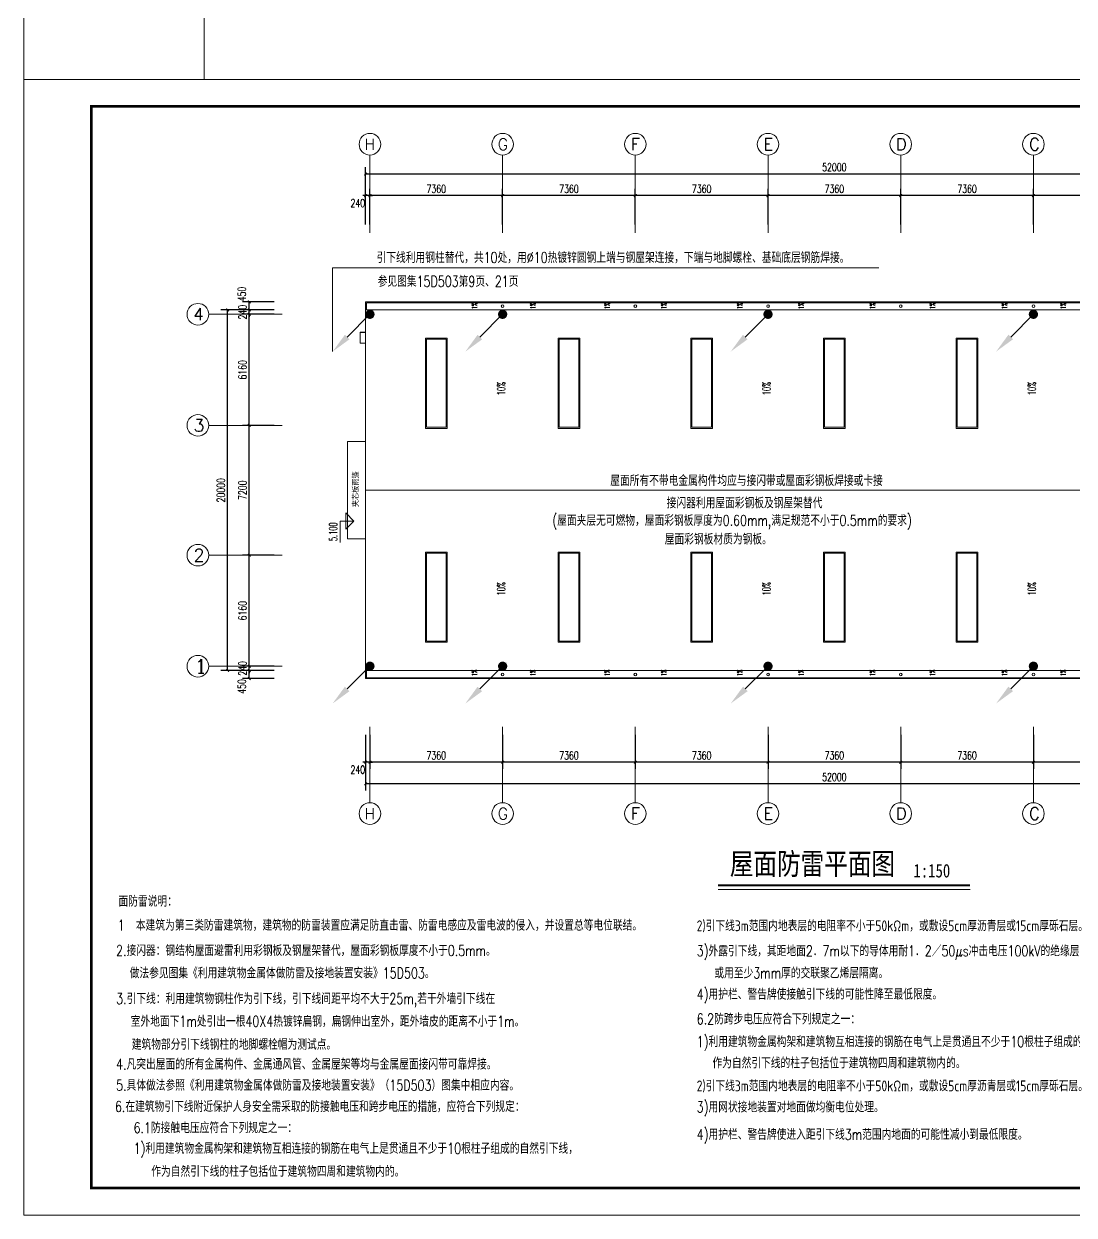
# Model space of a CAD drawing. Header units: inches. Extents: x -3272461 to -2504170, y 403793 to 1071042.
# Drawn here: x -3029802 to -2971542, y 492131 to 558211 of the extents above; entities that cross this region are included whole.
import ezdxf

# ---------------------------------------------------------------- set-up
doc = ezdxf.new("R2010")
doc.units = ezdxf.units.IN
doc.header["$LTSCALE"] = 1000
doc.header["$MEASUREMENT"] = 0
doc.layers.get('0').update_dxf_attribs({"lineweight": 18})
for name, color, linetype, lineweight in [('AXIS', 30, 'Continuous', 18), ('EQUIP', 3, 'Continuous', 18), ('jc', 8, 'Continuous', 18), ('LWIRE', 4, 'Continuous', 18), ('PUB_DIM', 3, 'Continuous', 18), ('PUB_TEXT', 7, 'Continuous', 18), ('PUB_TITLE', 153, 'Continuous', 18), ('TQ', 3, 'Continuous', 18)]:
    doc.layers.add(name, color=color, linetype=linetype, lineweight=lineweight)
doc.styles.add('_TCH_AXIS', font='complex.shx', dxfattribs={"bigfont": 'gbcbig.shx'})
doc.styles.add('_TCH_DIM', font='simplex.shx', dxfattribs={"width": 0.7, "bigfont": 'gbcbig.shx'})
doc.styles.add('_TCH_DIM_T3', font='simplex.shx', dxfattribs={"width": 0.705882, "bigfont": 'gbcbig.shx'})
doc.styles.add('_TEL_DIM', font='simplex.shx', dxfattribs={"width": 0.8, "bigfont": 'hztxt.shx'})
doc.styles.add('H1', font='')
doc.styles.add('HT', font='', dxfattribs={"width": 0.9})
doc.styles.get("Standard").update_dxf_attribs({"font": 'gbenor.shx', "bigfont": 'gbcbig.shx'})
doc.styles.get('H1').set_extended_font_data('宋体')
doc.styles.get('HT').set_extended_font_data('黑体')
doc.dimstyles.new('_TCH_ARCH&&150', dxfattribs={"dimtxt": 446.25, "dimasz": 150, "dimexe": 375, "dimexo": 450, "dimgap": 150, "dimtad": 1, "dimdec": 0, "dimzin": 0, "dimdsep": 46, "dimtxsty": '_TCH_DIM_T3', "dimblk": 'ARCHTICK', "dimcen": 0.09, "dimdle": 300, "dimclrt": 7, "dimazin": 2, "dimtfac": 1, "dimtdec": 0, "dimtix": 1, "dimtmove": 2, "dimatfit": 3, "dimfxl": 1, "dimtolj": 1, "dimarcsym": 0})

# ---------------------------------------------------------------- blocks, each defined once
blk = doc.blocks.new('_ArchTick_0')
at = {"color": 0, "linetype": 'ByBlock'}
blk.add_lwpolyline([(-0.5, -0.5, 0.4, 0.4, 0), (0.5, 0.5, 0.4, 0.4, 0)], format="xyseb", dxfattribs=at)
blk = doc.blocks.new('*X50')
at = {"layer": 'AXIS', "color": 0, "lineweight": -2}
for p, q in [((-3010844, 547072), (-3010844, 550256)), ((-2958844, 549881), (-3010844, 549881)), ((-2958844, 547072), (-2958844, 550256))]:
    blk.add_line(p, q, dxfattribs=at)
at = {"layer": 'AXIS', "color": 0, "lineweight": -2, "xscale": 150, "yscale": 150, "zscale": 150, "rotation": 180}
blk.add_blockref('_ArchTick_0', (-3010844, 549881), dxfattribs=at)
at = {"layer": 'AXIS', "color": 0, "lineweight": -2, "xscale": 150, "yscale": 150, "zscale": 150}
blk.add_blockref('_ArchTick_0', (-2958844, 549881), dxfattribs=at)
at = {"layer": 'AXIS', "color": 7, "insert": (-2984844, 550255), "char_height": 446.2, "width": 2070, "attachment_point": 5, "style": '_TCH_DIM_T3'}
blk.add_mtext('52000', dxfattribs=at)
blk = doc.blocks.new('_ARCHTICK')
at = {"color": 0, "linetype": 'ByBlock', "const_width": 0.4}
blk.add_lwpolyline([(-0.5, -0.5), (0.5, 0.5)], dxfattribs=at)
blk = doc.blocks.new('*X53')
at = {"layer": 'AXIS', "color": 0, "lineweight": -2}
for p, q in [((-2973804, 547072), (-2973804, 549056)), ((-2966444, 548681), (-2973804, 548681)), ((-2966444, 547072), (-2966444, 549056))]:
    blk.add_line(p, q, dxfattribs=at)
at = {"layer": 'AXIS', "color": 0, "lineweight": -2, "xscale": 150, "yscale": 150, "zscale": 150, "rotation": 180}
blk.add_blockref('_ArchTick_0', (-2973804, 548681), dxfattribs=at)
at = {"layer": 'AXIS', "color": 0, "lineweight": -2, "xscale": 150, "yscale": 150, "zscale": 150}
blk.add_blockref('_ArchTick_0', (-2966444, 548681), dxfattribs=at)
at = {"layer": 'AXIS', "color": 7, "insert": (-2970104, 548269), "char_height": 446.2, "width": 1620, "attachment_point": 5, "style": '_TCH_DIM_T3'}
blk.add_mtext('7360', dxfattribs=at)
blk = doc.blocks.new('*X54')
at = {"layer": 'AXIS', "color": 0, "lineweight": -2}
for p, q in [((-2981164, 547072), (-2981164, 549056)), ((-2973804, 548681), (-2981164, 548681)), ((-2973804, 547072), (-2973804, 549056))]:
    blk.add_line(p, q, dxfattribs=at)
at = {"layer": 'AXIS', "color": 0, "lineweight": -2, "xscale": 150, "yscale": 150, "zscale": 150, "rotation": 180}
blk.add_blockref('_ArchTick_0', (-2981164, 548681), dxfattribs=at)
at = {"layer": 'AXIS', "color": 0, "lineweight": -2, "xscale": 150, "yscale": 150, "zscale": 150}
blk.add_blockref('_ArchTick_0', (-2973804, 548681), dxfattribs=at)
at = {"layer": 'AXIS', "color": 7, "insert": (-2977484, 549055), "char_height": 446.2, "width": 1620, "attachment_point": 5, "style": '_TCH_DIM_T3'}
blk.add_mtext('7360', dxfattribs=at)
blk = doc.blocks.new('*X55')
at = {"layer": 'AXIS', "color": 0, "lineweight": -2}
for p, q in [((-2988524, 547072), (-2988524, 549056)), ((-2981164, 548681), (-2988524, 548681)), ((-2981164, 547072), (-2981164, 549056))]:
    blk.add_line(p, q, dxfattribs=at)
at = {"layer": 'AXIS', "color": 0, "lineweight": -2, "xscale": 150, "yscale": 150, "zscale": 150, "rotation": 180}
blk.add_blockref('_ArchTick_0', (-2988524, 548681), dxfattribs=at)
at = {"layer": 'AXIS', "color": 0, "lineweight": -2, "xscale": 150, "yscale": 150, "zscale": 150}
blk.add_blockref('_ArchTick_0', (-2981164, 548681), dxfattribs=at)
at = {"layer": 'AXIS', "color": 7, "insert": (-2984844, 549055), "char_height": 446.2, "width": 1620, "attachment_point": 5, "style": '_TCH_DIM_T3'}
blk.add_mtext('7360', dxfattribs=at)
blk = doc.blocks.new('*X56')
at = {"layer": 'AXIS', "color": 0, "lineweight": -2}
for p, q in [((-2995884, 547072), (-2995884, 549056)), ((-2988524, 548681), (-2995884, 548681)), ((-2988524, 547072), (-2988524, 549056))]:
    blk.add_line(p, q, dxfattribs=at)
at = {"layer": 'AXIS', "color": 0, "lineweight": -2, "xscale": 150, "yscale": 150, "zscale": 150, "rotation": 180}
blk.add_blockref('_ArchTick_0', (-2995884, 548681), dxfattribs=at)
at = {"layer": 'AXIS', "color": 0, "lineweight": -2, "xscale": 150, "yscale": 150, "zscale": 150}
blk.add_blockref('_ArchTick_0', (-2988524, 548681), dxfattribs=at)
at = {"layer": 'AXIS', "color": 7, "insert": (-2992204, 549055), "char_height": 446.2, "width": 1620, "attachment_point": 5, "style": '_TCH_DIM_T3'}
blk.add_mtext('7360', dxfattribs=at)
blk = doc.blocks.new('*X57')
at = {"layer": 'AXIS', "color": 0, "lineweight": -2}
for p, q in [((-3003244, 547072), (-3003244, 549056)), ((-2995884, 548681), (-3003244, 548681)), ((-2995884, 547072), (-2995884, 549056))]:
    blk.add_line(p, q, dxfattribs=at)
at = {"layer": 'AXIS', "color": 0, "lineweight": -2, "xscale": 150, "yscale": 150, "zscale": 150, "rotation": 180}
blk.add_blockref('_ArchTick_0', (-3003244, 548681), dxfattribs=at)
at = {"layer": 'AXIS', "color": 0, "lineweight": -2, "xscale": 150, "yscale": 150, "zscale": 150}
blk.add_blockref('_ArchTick_0', (-2995884, 548681), dxfattribs=at)
at = {"layer": 'AXIS', "color": 7, "insert": (-2999564, 549055), "char_height": 446.2, "width": 1620, "attachment_point": 5, "style": '_TCH_DIM_T3'}
blk.add_mtext('7360', dxfattribs=at)
blk = doc.blocks.new('*X58')
at = {"layer": 'AXIS', "color": 0, "lineweight": -2}
for p, q in [((-3010604, 547072), (-3010604, 549056)), ((-3003244, 548681), (-3010604, 548681)), ((-3003244, 547072), (-3003244, 549056))]:
    blk.add_line(p, q, dxfattribs=at)
at = {"layer": 'AXIS', "color": 0, "lineweight": -2, "xscale": 150, "yscale": 150, "zscale": 150, "rotation": 180}
blk.add_blockref('_ArchTick_0', (-3010604, 548681), dxfattribs=at)
at = {"layer": 'AXIS', "color": 0, "lineweight": -2, "xscale": 150, "yscale": 150, "zscale": 150}
blk.add_blockref('_ArchTick_0', (-3003244, 548681), dxfattribs=at)
at = {"layer": 'AXIS', "color": 7, "insert": (-3006924, 549055), "char_height": 446.2, "width": 1620, "attachment_point": 5, "style": '_TCH_DIM_T3'}
blk.add_mtext('7360', dxfattribs=at)
blk = doc.blocks.new('*X59')
at = {"layer": 'AXIS', "color": 0, "lineweight": -2}
for p, q in [((-3010844, 548681), (-3010994, 548681)), ((-3010844, 547072), (-3010844, 549056)), ((-3010604, 548681), (-3010844, 548681)), ((-3010604, 547072), (-3010604, 549056)), ((-3010604, 548681), (-3010454, 548681))]:
    blk.add_line(p, q, dxfattribs=at)
at = {"layer": 'AXIS', "color": 0, "lineweight": -2, "xscale": 150, "yscale": 150, "zscale": 150}
blk.add_blockref('_ArchTick_0', (-3010844, 548681), dxfattribs=at)
at = {"layer": 'AXIS', "color": 0, "lineweight": -2, "xscale": 150, "yscale": 150, "zscale": 150, "rotation": 180}
blk.add_blockref('_ArchTick_0', (-3010604, 548681), dxfattribs=at)
at = {"layer": 'AXIS', "color": 7, "insert": (-3011277, 548269), "char_height": 446.2, "width": 1215, "attachment_point": 5, "style": '_TCH_DIM_T3'}
blk.add_mtext('240', dxfattribs=at)
blk = doc.blocks.new('*X60')
at = {"layer": 'AXIS', "color": 0, "lineweight": -2}
for p, q in [((-3010844, 518770), (-3010844, 515680)), ((-2958844, 518770), (-2958844, 515680)), ((-2958844, 516055), (-3010844, 516055))]:
    blk.add_line(p, q, dxfattribs=at)
at = {"layer": 'AXIS', "color": 0, "lineweight": -2, "xscale": 150, "yscale": 150, "zscale": 150, "rotation": 180}
blk.add_blockref('_ArchTick_0', (-3010844, 516055), dxfattribs=at)
at = {"layer": 'AXIS', "color": 0, "lineweight": -2, "xscale": 150, "yscale": 150, "zscale": 150}
blk.add_blockref('_ArchTick_0', (-2958844, 516055), dxfattribs=at)
at = {"layer": 'AXIS', "color": 7, "insert": (-2984844, 516428), "char_height": 446.2, "width": 2070, "attachment_point": 5, "style": '_TCH_DIM_T3'}
blk.add_mtext('52000', dxfattribs=at)
blk = doc.blocks.new('*X63')
at = {"layer": 'AXIS', "color": 0, "lineweight": -2}
for p, q in [((-2973804, 518770), (-2973804, 516880)), ((-2966444, 518770), (-2966444, 516880)), ((-2966444, 517255), (-2973804, 517255))]:
    blk.add_line(p, q, dxfattribs=at)
at = {"layer": 'AXIS', "color": 0, "lineweight": -2, "xscale": 150, "yscale": 150, "zscale": 150, "rotation": 180}
blk.add_blockref('_ArchTick_0', (-2973804, 517255), dxfattribs=at)
at = {"layer": 'AXIS', "color": 0, "lineweight": -2, "xscale": 150, "yscale": 150, "zscale": 150}
blk.add_blockref('_ArchTick_0', (-2966444, 517255), dxfattribs=at)
at = {"layer": 'AXIS', "color": 7, "insert": (-2970124, 517628), "char_height": 446.2, "width": 1620, "attachment_point": 5, "style": '_TCH_DIM_T3'}
blk.add_mtext('7360', dxfattribs=at)
blk = doc.blocks.new('*X64')
at = {"layer": 'AXIS', "color": 0, "lineweight": -2}
for p, q in [((-2981164, 518770), (-2981164, 516880)), ((-2973804, 518770), (-2973804, 516880)), ((-2973804, 517255), (-2981164, 517255))]:
    blk.add_line(p, q, dxfattribs=at)
at = {"layer": 'AXIS', "color": 0, "lineweight": -2, "xscale": 150, "yscale": 150, "zscale": 150, "rotation": 180}
blk.add_blockref('_ArchTick_0', (-2981164, 517255), dxfattribs=at)
at = {"layer": 'AXIS', "color": 0, "lineweight": -2, "xscale": 150, "yscale": 150, "zscale": 150}
blk.add_blockref('_ArchTick_0', (-2973804, 517255), dxfattribs=at)
at = {"layer": 'AXIS', "color": 7, "insert": (-2977484, 517628), "char_height": 446.2, "width": 1620, "attachment_point": 5, "style": '_TCH_DIM_T3'}
blk.add_mtext('7360', dxfattribs=at)
blk = doc.blocks.new('*X65')
at = {"layer": 'AXIS', "color": 0, "lineweight": -2}
for p, q in [((-2988524, 518770), (-2988524, 516880)), ((-2981164, 518770), (-2981164, 516880)), ((-2981164, 517255), (-2988524, 517255))]:
    blk.add_line(p, q, dxfattribs=at)
at = {"layer": 'AXIS', "color": 0, "lineweight": -2, "xscale": 150, "yscale": 150, "zscale": 150, "rotation": 180}
blk.add_blockref('_ArchTick_0', (-2988524, 517255), dxfattribs=at)
at = {"layer": 'AXIS', "color": 0, "lineweight": -2, "xscale": 150, "yscale": 150, "zscale": 150}
blk.add_blockref('_ArchTick_0', (-2981164, 517255), dxfattribs=at)
at = {"layer": 'AXIS', "color": 7, "insert": (-2984844, 517628), "char_height": 446.2, "width": 1620, "attachment_point": 5, "style": '_TCH_DIM_T3'}
blk.add_mtext('7360', dxfattribs=at)
blk = doc.blocks.new('*X66')
at = {"layer": 'AXIS', "color": 0, "lineweight": -2}
for p, q in [((-2995884, 518770), (-2995884, 516880)), ((-2988524, 518770), (-2988524, 516880)), ((-2988524, 517255), (-2995884, 517255))]:
    blk.add_line(p, q, dxfattribs=at)
at = {"layer": 'AXIS', "color": 0, "lineweight": -2, "xscale": 150, "yscale": 150, "zscale": 150, "rotation": 180}
blk.add_blockref('_ArchTick_0', (-2995884, 517255), dxfattribs=at)
at = {"layer": 'AXIS', "color": 0, "lineweight": -2, "xscale": 150, "yscale": 150, "zscale": 150}
blk.add_blockref('_ArchTick_0', (-2988524, 517255), dxfattribs=at)
at = {"layer": 'AXIS', "color": 7, "insert": (-2992204, 517628), "char_height": 446.2, "width": 1620, "attachment_point": 5, "style": '_TCH_DIM_T3'}
blk.add_mtext('7360', dxfattribs=at)
blk = doc.blocks.new('*X67')
at = {"layer": 'AXIS', "color": 0, "lineweight": -2}
for p, q in [((-3003244, 518770), (-3003244, 516880)), ((-2995884, 518770), (-2995884, 516880)), ((-2995884, 517255), (-3003244, 517255))]:
    blk.add_line(p, q, dxfattribs=at)
at = {"layer": 'AXIS', "color": 0, "lineweight": -2, "xscale": 150, "yscale": 150, "zscale": 150, "rotation": 180}
blk.add_blockref('_ArchTick_0', (-3003244, 517255), dxfattribs=at)
at = {"layer": 'AXIS', "color": 0, "lineweight": -2, "xscale": 150, "yscale": 150, "zscale": 150}
blk.add_blockref('_ArchTick_0', (-2995884, 517255), dxfattribs=at)
at = {"layer": 'AXIS', "color": 7, "insert": (-2999564, 517628), "char_height": 446.2, "width": 1620, "attachment_point": 5, "style": '_TCH_DIM_T3'}
blk.add_mtext('7360', dxfattribs=at)
blk = doc.blocks.new('*X68')
at = {"layer": 'AXIS', "color": 0, "lineweight": -2}
for p, q in [((-3010604, 518770), (-3010604, 516880)), ((-3003244, 518770), (-3003244, 516880)), ((-3003244, 517255), (-3010604, 517255))]:
    blk.add_line(p, q, dxfattribs=at)
at = {"layer": 'AXIS', "color": 0, "lineweight": -2, "xscale": 150, "yscale": 150, "zscale": 150, "rotation": 180}
blk.add_blockref('_ArchTick_0', (-3010604, 517255), dxfattribs=at)
at = {"layer": 'AXIS', "color": 0, "lineweight": -2, "xscale": 150, "yscale": 150, "zscale": 150}
blk.add_blockref('_ArchTick_0', (-3003244, 517255), dxfattribs=at)
at = {"layer": 'AXIS', "color": 7, "insert": (-3006924, 517628), "char_height": 446.2, "width": 1620, "attachment_point": 5, "style": '_TCH_DIM_T3'}
blk.add_mtext('7360', dxfattribs=at)
blk = doc.blocks.new('*X69')
at = {"layer": 'AXIS', "color": 0, "lineweight": -2}
for p, q in [((-3010844, 518770), (-3010844, 516880)), ((-3010604, 518770), (-3010604, 516880)), ((-3010844, 517255), (-3010994, 517255)), ((-3010604, 517255), (-3010844, 517255)), ((-3010604, 517255), (-3010454, 517255))]:
    blk.add_line(p, q, dxfattribs=at)
at = {"layer": 'AXIS', "color": 0, "lineweight": -2, "xscale": 150, "yscale": 150, "zscale": 150}
blk.add_blockref('_ArchTick_0', (-3010844, 517255), dxfattribs=at)
at = {"layer": 'AXIS', "color": 0, "lineweight": -2, "xscale": 150, "yscale": 150, "zscale": 150, "rotation": 180}
blk.add_blockref('_ArchTick_0', (-3010604, 517255), dxfattribs=at)
at = {"layer": 'AXIS', "color": 7, "insert": (-3011277, 516842), "char_height": 446.2, "width": 1215, "attachment_point": 5, "style": '_TCH_DIM_T3'}
blk.add_mtext('240', dxfattribs=at)
blk = doc.blocks.new('*X70')
at = {"layer": 'AXIS', "color": 0, "lineweight": -2}
for p, q in [((-3015923, 542340), (-3018872, 542340)), ((-3018497, 522340), (-3018497, 542340)), ((-3015923, 522340), (-3018872, 522340))]:
    blk.add_line(p, q, dxfattribs=at)
at = {"layer": 'AXIS', "color": 0, "lineweight": -2, "xscale": 150, "yscale": 150, "zscale": 150}
for p, rotation in [((-3018497, 542340), 90), ((-3018497, 522340), 270)]:
    blk.add_blockref('_ArchTick_0', p, dxfattribs=dict(at, rotation=rotation))
at = {"layer": 'AXIS', "color": 7, "insert": (-3018871, 532340), "char_height": 446.2, "width": 2115, "attachment_point": 5, "rotation": 90, "style": '_TCH_DIM_T3'}
blk.add_mtext('20000', dxfattribs=at)
blk = doc.blocks.new('*X71')
at = {"layer": 'AXIS', "color": 0, "lineweight": -2}
for p, q in [((-3015923, 522340), (-3017672, 522340)), ((-3017297, 521890), (-3017297, 522340)), ((-3015923, 521890), (-3017672, 521890))]:
    blk.add_line(p, q, dxfattribs=at)
at = {"layer": 'AXIS', "color": 0, "lineweight": -2, "xscale": 150, "yscale": 150, "zscale": 150}
for p, rotation in [((-3017297, 522340), 90), ((-3017297, 521890), 270)]:
    blk.add_blockref('_ArchTick_0', p, dxfattribs=dict(at, rotation=rotation))
at = {"layer": 'AXIS', "color": 7, "insert": (-3017710, 521456), "char_height": 446.2, "width": 1170, "attachment_point": 5, "rotation": 90, "style": '_TCH_DIM_T3'}
blk.add_mtext('450', dxfattribs=at)
blk = doc.blocks.new('*X72')
at = {"layer": 'AXIS', "color": 0, "lineweight": -2}
for p, q in [((-3017297, 522580), (-3017297, 522730)), ((-3015923, 522580), (-3017672, 522580)), ((-3015923, 522340), (-3017672, 522340)), ((-3017297, 522340), (-3017297, 522580)), ((-3017297, 522340), (-3017297, 522190))]:
    blk.add_line(p, q, dxfattribs=at)
at = {"layer": 'AXIS', "color": 0, "lineweight": -2, "xscale": 150, "yscale": 150, "zscale": 150}
for p, rotation in [((-3017297, 522580), 270), ((-3017297, 522340), 90)]:
    blk.add_blockref('_ArchTick_0', p, dxfattribs=dict(at, rotation=rotation))
at = {"layer": 'AXIS', "color": 7, "insert": (-3017671, 522460), "char_height": 446.2, "width": 1215, "attachment_point": 5, "rotation": 90, "style": '_TCH_DIM_T3'}
blk.add_mtext('240', dxfattribs=at)
blk = doc.blocks.new('*X73')
at = {"layer": 'AXIS', "color": 0, "lineweight": -2}
for p, q in [((-3015923, 528740), (-3017672, 528740)), ((-3017297, 522580), (-3017297, 528740)), ((-3015923, 522580), (-3017672, 522580))]:
    blk.add_line(p, q, dxfattribs=at)
at = {"layer": 'AXIS', "color": 0, "lineweight": -2, "xscale": 150, "yscale": 150, "zscale": 150}
for p, rotation in [((-3017297, 528740), 90), ((-3017297, 522580), 270)]:
    blk.add_blockref('_ArchTick_0', p, dxfattribs=dict(at, rotation=rotation))
at = {"layer": 'AXIS', "color": 7, "insert": (-3017671, 525660), "char_height": 446.2, "width": 1530, "attachment_point": 5, "rotation": 90, "style": '_TCH_DIM_T3'}
blk.add_mtext('6160', dxfattribs=at)
blk = doc.blocks.new('*X74')
at = {"layer": 'AXIS', "color": 0, "lineweight": -2}
for p, q in [((-3015923, 535940), (-3017672, 535940)), ((-3017297, 528740), (-3017297, 535940)), ((-3015923, 528740), (-3017672, 528740))]:
    blk.add_line(p, q, dxfattribs=at)
at = {"layer": 'AXIS', "color": 0, "lineweight": -2, "xscale": 150, "yscale": 150, "zscale": 150}
for p, rotation in [((-3017297, 535940), 90), ((-3017297, 528740), 270)]:
    blk.add_blockref('_ArchTick_0', p, dxfattribs=dict(at, rotation=rotation))
at = {"layer": 'AXIS', "color": 7, "insert": (-3017671, 532340), "char_height": 446.2, "width": 1665, "attachment_point": 5, "rotation": 90, "style": '_TCH_DIM_T3'}
blk.add_mtext('7200', dxfattribs=at)
blk = doc.blocks.new('*X75')
at = {"layer": 'AXIS', "color": 0, "lineweight": -2}
for p, q in [((-3015923, 542100), (-3017672, 542100)), ((-3017297, 535940), (-3017297, 542100)), ((-3015923, 535940), (-3017672, 535940))]:
    blk.add_line(p, q, dxfattribs=at)
at = {"layer": 'AXIS', "color": 0, "lineweight": -2, "xscale": 150, "yscale": 150, "zscale": 150}
for p, rotation in [((-3017297, 542100), 90), ((-3017297, 535940), 270)]:
    blk.add_blockref('_ArchTick_0', p, dxfattribs=dict(at, rotation=rotation))
at = {"layer": 'AXIS', "color": 7, "insert": (-3017671, 539020), "char_height": 446.2, "width": 1530, "attachment_point": 5, "rotation": 90, "style": '_TCH_DIM_T3'}
blk.add_mtext('6160', dxfattribs=at)
blk = doc.blocks.new('*X76')
at = {"layer": 'AXIS', "color": 0, "lineweight": -2}
for p, q in [((-3015923, 542340), (-3017672, 542340)), ((-3015923, 542100), (-3017672, 542100)), ((-3017297, 542340), (-3017297, 542490)), ((-3017297, 542100), (-3017297, 542340)), ((-3017297, 542100), (-3017297, 541950))]:
    blk.add_line(p, q, dxfattribs=at)
at = {"layer": 'AXIS', "color": 0, "lineweight": -2, "xscale": 150, "yscale": 150, "zscale": 150}
for p, rotation in [((-3017297, 542340), 270), ((-3017297, 542100), 90)]:
    blk.add_blockref('_ArchTick_0', p, dxfattribs=dict(at, rotation=rotation))
at = {"layer": 'AXIS', "color": 7, "insert": (-3017671, 542220), "char_height": 446.2, "width": 1215, "attachment_point": 5, "rotation": 90, "style": '_TCH_DIM_T3'}
blk.add_mtext('240', dxfattribs=at)
blk = doc.blocks.new('*X77')
at = {"layer": 'AXIS', "color": 0, "lineweight": -2}
for p, q in [((-3015923, 542790), (-3017672, 542790)), ((-3017297, 542340), (-3017297, 542790)), ((-3015923, 542340), (-3017672, 542340))]:
    blk.add_line(p, q, dxfattribs=at)
at = {"layer": 'AXIS', "color": 0, "lineweight": -2, "xscale": 150, "yscale": 150, "zscale": 150}
for p, rotation in [((-3017297, 542790), 90), ((-3017297, 542340), 270)]:
    blk.add_blockref('_ArchTick_0', p, dxfattribs=dict(at, rotation=rotation))
at = {"layer": 'AXIS', "color": 7, "insert": (-3017710, 543223), "char_height": 446.2, "width": 1170, "attachment_point": 5, "rotation": 90, "style": '_TCH_DIM_T3'}
blk.add_mtext('450', dxfattribs=at)
blk = doc.blocks.new('$TelecSys$00000080')
blk.add_hatch(color=256).paths.add_polyline_path([(-0.63, -0.77), (-0.77, -0.63), (-1.15, -1.15)], flags=0)
for p, q in [((-0.7, -0.7), (0, 0)), ((0.104, 0.104), (0.104, 0.104)), ((-0.104, -0.104), (-0.104, -0.104))]:
    blk.add_line(p, q)
blk.add_lwpolyline([(0.071, 0, 0.142, 0.142, 1), (-0.071, 0, 0.142, 0.142, 1)], format="xyseb", close=True)
at = {"width": 0.8, "flags": 1}
blk.add_attdef('A', (0, 0), '', height=0.00002, rotation=180, dxfattribs=at)

msp = doc.modelspace()

# ---------------------------------------------------------------- linework, layer by layer
at = {"layer": 'AXIS'}
for p, q in [((-3010603.6, 546621.9), (-3010603.6, 550931.5)), ((-3003243.6, 546621.9), (-3003243.6, 550931.5)), ((-2995883.6, 546621.9), (-2995883.6, 550931.5)), ((-2988523.6, 546621.9), (-2988523.6, 550931.5)), ((-2981163.6, 546621.9), (-2981163.6, 550931.5)), ((-2973803.6, 546621.9), (-2973803.6, 550931.5)), ((-3015472.5, 542099.6), (-3019547.4, 542099.6)), ((-3015472.5, 535939.6), (-3019547.4, 535939.6)), ((-3015472.5, 528739.6), (-3019547.4, 528739.6)), ((-3015472.5, 522579.6), (-3019547.4, 522579.6)), ((-3010603.6, 519220.3), (-3010603.6, 515004.9)), ((-3003243.6, 519220.3), (-3003243.6, 515004.9)), ((-2995883.6, 519220.3), (-2995883.6, 515004.9)), ((-2988523.6, 519220.3), (-2988523.6, 515004.9)), ((-2981163.6, 519220.3), (-2981163.6, 515004.9)), ((-2973803.6, 519220.3), (-2973803.6, 515004.9))]:
    msp.add_line(p, q, dxfattribs=at)
for centre in [(-3010603.6, 551531.5), (-3003243.6, 551531.5), (-2995883.6, 551531.5), (-2988523.6, 551531.5), (-2981163.6, 551531.5), (-2973803.6, 551531.5), (-3020147.4, 542099.6), (-3020147.4, 535939.6), (-3020147.4, 528739.6), (-3020147.4, 522579.6), (-3010603.6, 514404.9), (-3003243.6, 514404.9), (-2995883.6, 514404.9), (-2988523.6, 514404.9), (-2981163.6, 514404.9), (-2973803.6, 514404.9)]:
    msp.add_circle(centre, 600, dxfattribs=at)
at = {"layer": 'EQUIP'}
for p, q in [((-2982371.7, 544680.9), (-3012674.3, 544680.9)), ((-3012674.3, 544680.9), (-3012674.3, 540030.2))]:
    msp.add_line(p, q, dxfattribs=at)
at = {"layer": 'jc'}
for p, q in [((-3010843.6, 532340.2), (-2958843, 532340.2)), ((-3011498.8, 530630.7), (-3012259.2, 530630.7)), ((-3012259.2, 530630.7), (-3012259.2, 529435.2)), ((-3011498.8, 530630.7), (-3011948.8, 531080.7)), ((-3011948.8, 531080.7), (-3011948.8, 530180.7)), ((-3011498.8, 530630.7), (-3011948.8, 530180.7))]:
    msp.add_line(p, q, dxfattribs=at)
for points in [[(-3010843.6, 542339), (-3010843.6, 542789), (-2958843.6, 542789), (-2958843.6, 542339)], [(-3010793.6, 542339), (-3010793.6, 542739), (-2958893.6, 542739), (-2958893.6, 542339)], [(-2958843.6, 542340.2), (-2958843.6, 522340.2), (-3010843.6, 522340.2), (-3010843.6, 542340.2)], [(-3011143.6, 541099), (-3010843.6, 541099), (-3010843.6, 540499), (-3011143.6, 540499)], [(-3007523.6, 540771.1), (-3007523.6, 535771.1), (-3006323.6, 535771.1), (-3006323.6, 540771.1)], [(-3007463.6, 540711.1), (-3007463.6, 535831.1), (-3006383.6, 535831.1), (-3006383.6, 540711.1)], [(-3000163.6, 540771.1), (-3000163.6, 535771.1), (-2998963.6, 535771.1), (-2998963.6, 540771.1)], [(-3000103.6, 540711.1), (-3000103.6, 535831.1), (-2999023.6, 535831.1), (-2999023.6, 540711.1)], [(-2992803.6, 540771.1), (-2992803.6, 535771.1), (-2991603.6, 535771.1), (-2991603.6, 540771.1)], [(-2992743.6, 540711.1), (-2992743.6, 535831.1), (-2991663.6, 535831.1), (-2991663.6, 540711.1)], [(-2985443.6, 540771.1), (-2985443.6, 535771.1), (-2984243.6, 535771.1), (-2984243.6, 540771.1)], [(-2985383.6, 540711.1), (-2985383.6, 535831.1), (-2984303.6, 535831.1), (-2984303.6, 540711.1)], [(-2978083.6, 540771.1), (-2978083.6, 535771.1), (-2976883.6, 535771.1), (-2976883.6, 540771.1)], [(-2978023.6, 540711.1), (-2978023.6, 535831.1), (-2976943.6, 535831.1), (-2976943.6, 540711.1)], [(-3010843.6, 535040.2), (-3011843.6, 535040.2), (-3011843.6, 529640.2), (-3010843.6, 529640.2)], [(-3007523.6, 523909.4), (-3007523.6, 528909.4), (-3006323.6, 528909.4), (-3006323.6, 523909.4)], [(-3007463.6, 523969.4), (-3007463.6, 528849.4), (-3006383.6, 528849.4), (-3006383.6, 523969.4)], [(-3000163.6, 523909.4), (-3000163.6, 528909.4), (-2998963.6, 528909.4), (-2998963.6, 523909.4)], [(-3000103.6, 523969.4), (-3000103.6, 528849.4), (-2999023.6, 528849.4), (-2999023.6, 523969.4)], [(-2992803.6, 523909.4), (-2992803.6, 528909.4), (-2991603.6, 528909.4), (-2991603.6, 523909.4)], [(-2992743.6, 523969.4), (-2992743.6, 528849.4), (-2991663.6, 528849.4), (-2991663.6, 523969.4)], [(-2985443.6, 523909.4), (-2985443.6, 528909.4), (-2984243.6, 528909.4), (-2984243.6, 523909.4)], [(-2985383.6, 523969.4), (-2985383.6, 528849.4), (-2984303.6, 528849.4), (-2984303.6, 523969.4)], [(-2978083.6, 523909.4), (-2978083.6, 528909.4), (-2976883.6, 528909.4), (-2976883.6, 523909.4)], [(-2978023.6, 523969.4), (-2978023.6, 528849.4), (-2976943.6, 528849.4), (-2976943.6, 523969.4)], [(-3010843.6, 522340.2), (-3010843.6, 521890.2), (-2958843.6, 521890.2), (-2958843.6, 522340.2)], [(-3010793.6, 522340.2), (-3010793.6, 521940.2), (-2958893.6, 521940.2), (-2958893.6, 522340.2)]]:
    msp.add_lwpolyline(points, close=True, dxfattribs=at)
for points in [[(-3004552.6, 542518, 0, 0, 0), (-3003791.2, 542518, 80, 0, 0), (-3003491.2, 542518, 0, 0, 0)], [(-3001815.5, 542518, 0, 0, 0), (-3002606.8, 542518, 80, 0, 0), (-3002906.8, 542518, 0, 0, 0)], [(-2997192.6, 542518, 0, 0, 0), (-2996431.2, 542518, 80, 0, 0), (-2996131.2, 542518, 0, 0, 0)], [(-2994555.5, 542518, 0, 0, 0), (-2995246.8, 542518, 80, 0, 0), (-2995546.8, 542518, 0, 0, 0)], [(-2989832.6, 542518, 0, 0, 0), (-2989071.2, 542518, 80, 0, 0), (-2988771.2, 542518, 0, 0, 0)], [(-2986945.5, 542518, 0, 0, 0), (-2987886.8, 542518, 80, 0, 0), (-2988186.8, 542518, 0, 0, 0)], [(-2982472.6, 542518, 0, 0, 0), (-2981711.2, 542518, 80, 0, 0), (-2981411.2, 542518, 0, 0, 0)], [(-2979765.5, 542518, 0, 0, 0), (-2980526.8, 542518, 80, 0, 0), (-2980826.8, 542518, 0, 0, 0)], [(-2975152.6, 542518, 0, 0, 0), (-2974351.2, 542518, 80, 0, 0), (-2974051.2, 542518, 0, 0, 0)], [(-2972405.5, 542518, 0, 0, 0), (-2973166.8, 542518, 80, 0, 0), (-2973466.8, 542518, 0, 0, 0)], [(-3002943.1, 536524.2, 0, 0, 0), (-3002943.1, 538810.9, 120, 0, 0), (-3002943.1, 539260.9, 0, 0, 0)], [(-2988223.1, 536524.2, 0, 0, 0), (-2988223.1, 538810.9, 120, 0, 0), (-2988223.1, 539260.9, 0, 0, 0)], [(-2973503.1, 536524.2, 0, 0, 0), (-2973503.1, 538810.9, 120, 0, 0), (-2973503.1, 539260.9, 0, 0, 0)], [(-3002943.1, 528156.3, 0, 0, 0), (-3002943.1, 525869.6, 120, 0, 0), (-3002943.1, 525419.6, 0, 0, 0)], [(-2988223.1, 528156.3, 0, 0, 0), (-2988223.1, 525869.6, 120, 0, 0), (-2988223.1, 525419.6, 0, 0, 0)], [(-2973503.1, 528156.3, 0, 0, 0), (-2973503.1, 525869.6, 120, 0, 0), (-2973503.1, 525419.6, 0, 0, 0)], [(-3004552.6, 522161.2, 0, 0, 0), (-3003791.2, 522161.2, 80, 0, 0), (-3003491.2, 522161.2, 0, 0, 0)], [(-3001815.5, 522161.2, 0, 0, 0), (-3002606.8, 522161.2, 80, 0, 0), (-3002906.8, 522161.2, 0, 0, 0)], [(-2997192.6, 522161.2, 0, 0, 0), (-2996431.2, 522161.2, 80, 0, 0), (-2996131.2, 522161.2, 0, 0, 0)], [(-2994555.5, 522161.2, 0, 0, 0), (-2995246.8, 522161.2, 80, 0, 0), (-2995546.8, 522161.2, 0, 0, 0)], [(-2989832.6, 522161.2, 0, 0, 0), (-2989071.2, 522161.2, 80, 0, 0), (-2988771.2, 522161.2, 0, 0, 0)], [(-2986945.5, 522161.2, 0, 0, 0), (-2987886.8, 522161.2, 80, 0, 0), (-2988186.8, 522161.2, 0, 0, 0)], [(-2982472.6, 522161.2, 0, 0, 0), (-2981711.2, 522161.2, 80, 0, 0), (-2981411.2, 522161.2, 0, 0, 0)], [(-2979765.5, 522161.2, 0, 0, 0), (-2980526.8, 522161.2, 80, 0, 0), (-2980826.8, 522161.2, 0, 0, 0)], [(-2975152.6, 522161.2, 0, 0, 0), (-2974351.2, 522161.2, 80, 0, 0), (-2974051.2, 522161.2, 0, 0, 0)], [(-2972405.5, 522161.2, 0, 0, 0), (-2973166.8, 522161.2, 80, 0, 0), (-2973466.8, 522161.2, 0, 0, 0)]]:
    msp.add_lwpolyline(points, format="xyseb", dxfattribs=at)
msp.add_lwpolyline([(-3010843.6, 540489), (-3011153.6, 540489), (-3011153.6, 541109), (-3010843.6, 541109)], dxfattribs=at)
for centre in [(-3003243.6, 542557.1), (-2995883.6, 542557.1), (-2988523.6, 542557.1), (-2981163.6, 542557.1), (-2973803.6, 542557.1), (-3003243.6, 522122.1), (-2995883.6, 522122.1), (-2988523.6, 522122.1), (-2981163.6, 522122.1), (-2973803.6, 522122.1)]:
    msp.add_circle(centre, 75, dxfattribs=at)
at = {"layer": 'PUB_DIM'}
msp.add_lwpolyline([(-2991289.4, 510421.7, 108, 108, 0), (-2977315.9, 510421.7, 108, 108, 0)], format="xyseb", dxfattribs=at)
msp.add_lwpolyline([(-2991289.4, 510190.3), (-2977315.9, 510190.3)], dxfattribs=at)
at = {"layer": 'PUB_TITLE'}
msp.add_lwpolyline([(-2940702.2, 492130.6), (-2940702.2, 555130.6), (-3029802.2, 555130.6), (-3029802.2, 492130.6)], close=True, dxfattribs=at)
msp.add_lwpolyline([(-2942202.2, 493630.6, 150, 150, 0), (-2942202.2, 553630.6, 150, 150, 0), (-3026052.2, 553630.6, 150, 150, 0), (-3026052.2, 493630.6, 150, 150, 0)], format="xyseb", close=True, dxfattribs=at)
at = {"layer": 'TQ'}
msp.add_lwpolyline([(-3029802.2, 555130.6), (-3019802.2, 555130.6), (-3019802.2, 565130.6), (-3029802.2, 565130.6)], close=True, dxfattribs=at)

# ---------------------------------------------------------------- block references
at = {"layer": 'LWIRE', "xscale": 1799.999999999999, "yscale": 1799.999999999999, "zscale": 1799.999999999999}
for p in [(-3010604.3, 542100.2), (-3003243.6, 542099), (-2988523.6, 542099.6), (-2973803.6, 542099.6), (-3010604.3, 522580.2), (-3003243.6, 522579), (-2988523.6, 522579.6), (-2973803.6, 522579.6)]:
    msp.add_blockref('$TelecSys$00000080', p, dxfattribs=at)

# ---------------------------------------------------------------- texts
at = {"layer": 'AXIS', "color": 7, "style": '_TCH_AXIS'}
for s, height, p in [('H', 608.3, (-3010893.3, 551227.4)), ('G', 637.8, (-3003517, 551212.6)), ('F', 668.2, (-2996138.2, 551197.4)), ('E', 668.2, (-2988778.2, 551197.4)), ('D', 652.9, (-2981427.9, 551205.1)), ('C', 683.5, (-2974047.8, 551189.7)), ('4', 668.2, (-3020401.9, 541765.5)), ('3', 698.9, (-3020380.4, 535590.1)), ('2', 698.9, (-3020380.4, 528390.1)), ('1', 772.1, (-3020312.8, 522193.6)), ('H', 608.3, (-3010893.3, 514100.7)), ('G', 637.8, (-3003517, 514086)), ('F', 668.2, (-2996138.2, 514070.8)), ('E', 668.2, (-2988778.2, 514070.8)), ('D', 652.9, (-2981427.9, 514078.4)), ('C', 683.5, (-2974047.8, 514063.1))]:
    msp.add_text(s, height=height, dxfattribs=at).set_placement(p)
at = {"layer": 'EQUIP', "style": '_TEL_DIM', "width": 0.75}
for s, p in [('引下线利用钢柱替代，共10处，用%%C10热镀锌圆钢上端与钢屋架连接，下端与地脚螺栓、基础底层钢筋焊接。', (-3010237.2, 544946.8)), ('参见图集15D503第9页、21页', (-3010175.5, 543624.7)), ('屋面所有不带电金属构件均应与接闪带或屋面彩钢板焊接或卡接', (-2997276.4, 532577.1)), ('接闪器利用屋面彩钢板及钢屋架替代', (-2994145.9, 531334.9)), ('(屋面夹层无可燃物，屋面彩钢板厚度为0.60mm,满足规范不小于0.5mm的要求)', (-3000489.7, 530365.5)), ('屋面彩钢板材质为钢板。', (-2994252.9, 529328.2)), ('面防雷说明：', (-3024551.6, 509242.8)), ('2)引下线3m范围内地表层的电阻率不小于50kΩm，或敷设5cm厚沥青层或15cm厚砾石层。', (-2992480.1, 507881.1)), ('2.接闪器：钢结构屋面避雷利用彩钢板及钢屋架替代，屋面彩钢板厚度不小于0.5mm。', (-3024685.4, 506511.3)), ('3)外露引下线，其距地面2．7m以下的导体用耐1．2／50μs冲击电压100kV的绝缘层隔离，', (-2992480.1, 506487.9)), ('做法参见图集《利用建筑物金属体做防雷及接地装置安装》15D503。', (-3023931.7, 505262)), ('或用至少3mm厚的交联聚乙烯层隔离。', (-2991499.9, 505261.9)), ('3.引下线：利用建筑物钢柱作为引下线，引下线间距平均不大于25m,若干外墙引下线在', (-3024681.9, 503842.2)), ('4)用护栏、警告牌使接触引下线的可能性降至最低限度。', (-2992480.1, 504087.4)), ('室外地面下1m处引出一根40X4热镀锌扁钢，扁钢伸出室外，距外墙皮的距离不小于1m。', (-3023872.6, 502581.9)), ('建筑物部分引下线钢柱的地脚螺栓帽为测试点。', (-3023815, 501301.9)), ('1)利用建筑物金属构架和建筑物互相连接的钢筋在电气上是贯通且不少于10根柱子组成的自然引下线，', (-2992480.1, 501454.5)), ('作为自然引下线的柱子包括位于建筑物四周和建筑物内的。', (-2991608.1, 500272.7)), ('4.凡突出屋面的所有金属构件、金属通风管、金属屋架等均与金属屋面接闪带可靠焊接。', (-3024683.1, 500207.3)), ('5.具体做法参照《利用建筑物金属体做防雷及接地装置安装》（15D503）图集中相应内容。', (-3024683.1, 499036.8)), ('2)引下线3m范围内地表层的电阻率不小于50kΩm，或敷设5cm厚沥青层或15cm厚砾石层。', (-2992480.1, 499001.7)), ('6.在建筑物引下线附近保护人身安全需采取的防接触电压和跨步电压的措施，应符合下列规定：', (-3024747.6, 497856.7)), ('6.1防接触电压应符合下列规定之一：', (-3023713, 496678.9)), ('4)用护栏、警告牌使进入距引下线3m范围内地面的可能性减小到最低限度。', (-2992480.1, 496310.3)), ('1)利用建筑物金属构架和建筑物互相连接的钢筋在电气上是贯通且不少于10根柱子组成的自然引下线，', (-3023713, 495535.1)), ('作为自然引下线的柱子包括位于建筑物四周和建筑物内的。', (-3022732.8, 494257.3))]:
    msp.add_text(s, height=600, dxfattribs=at).set_placement(p)
at = {"layer": 'EQUIP', "char_height": 600, "attachment_point": 7, "style": '_TEL_DIM'}
for s, insert, width in [('{\\W0.75;1  本建筑为第三类防雷建筑物，建筑物的防雷装置应满足防直击雷、防雷电感应及雷电波的侵入，并设置总等电位联结。}', (-3024590.8, 507892.6), 35828.53), ('{\\W0.75;6.2防跨步电压应符合下列规定之一： }', (-2992480.1, 502706), 11218.352), ('{\\W0.75;3)用网状接地装置对地面做均衡电位处理。 }', (-2992480.1, 497628.5), 12899.423)]:
    msp.add_mtext(s, dxfattribs=dict(at, insert=insert, width=width))
at = {"layer": 'jc'}
for s, height, style, width, p in [('10%', 446.25, '_TCH_DIM', 0.494118, (-3003100.6, 537609)), ('10%', 446.25, '_TCH_DIM', 0.494118, (-2988380.6, 537609)), ('10%', 446.25, '_TCH_DIM', 0.494118, (-2973660.6, 537609)), ('夹芯板雨篷', 315.44, 'HT', 0.9, (-3011249.4, 531401.8)), ('5.100', 446.25, '_TCH_DIM', 0.494118, (-3012424.3, 529516.2)), ('10%', 446.25, '_TCH_DIM', 0.494118, (-3003100.6, 526504.5)), ('10%', 446.25, '_TCH_DIM', 0.494118, (-2988380.6, 526504.5)), ('10%', 446.25, '_TCH_DIM', 0.494118, (-2973660.6, 526504.5))]:
    msp.add_text(s, height=height, rotation=90, dxfattribs=dict(at, style=style, width=width)).set_placement(p)
at = {"layer": 'jc', "char_height": 297.5, "width": 393.75, "attachment_point": 7, "rotation": 90, "style": '_TCH_DIM'}
for insert in [(-3004657.6, 542399), (-3001413, 542399), (-2997297.6, 542399), (-2994153, 542399), (-2989937.6, 542399), (-2986543, 542399), (-2982577.6, 542399), (-2979253, 542399), (-2975257.6, 542399), (-2972003, 542399), (-3004657.6, 522042.2), (-3001413, 522042.2), (-2997297.6, 522042.2), (-2994153, 522042.2), (-2989937.6, 522042.2), (-2986543, 522042.2), (-2982577.6, 522042.2), (-2979253, 522042.2), (-2975257.6, 522042.2), (-2972003, 522042.2)]:
    msp.add_mtext('{\\W0.494118;1% }', dxfattribs=dict(at, insert=insert))
at = {"layer": 'PUB_TEXT', "style": 'H1', "width": 0.8}
for s, height, p in [('屋面防雷平面图', 1200, (-2990642, 511021.1)), ('1:150', 750, (-2980456.3, 510861.5))]:
    msp.add_text(s, height=height, dxfattribs=at).set_placement(p)

# ---------------------------------------------------------------- dimensions: what is measured, and where the dimension line sits
at = {"layer": 'AXIS'}
for base, p1, p2, angle, picture, middle in [((-3010843.6, 549881.5), (-2958843.6, 546621.9), (-3010843.6, 546621.9), 180, '*X50', (-2984843.6, 550254.6)), ((-3010603.6, 548681.5), (-3003243.6, 546621.9), (-3010603.6, 546621.9), 180, '*X58', (-3006923.6, 549054.6)), ((-3003243.6, 548681.5), (-2995883.6, 546621.9), (-3003243.6, 546621.9), 180, '*X57', (-2999563.6, 549054.6)), ((-2995883.6, 548681.5), (-2988523.6, 546621.9), (-2995883.6, 546621.9), 180, '*X56', (-2992203.6, 549054.6)), ((-2988523.6, 548681.5), (-2981163.6, 546621.9), (-2988523.6, 546621.9), 180, '*X55', (-2984843.6, 549054.6)), ((-2981163.6, 548681.5), (-2973803.6, 546621.9), (-2981163.6, 546621.9), 180, '*X54', (-2977483.6, 549054.6)), ((-3017297.4, 542339.6), (-3015472.5, 542099.6), (-3015472.5, 542339.6), 90, '*X76', (-3017670.5, 542219.6)), ((-3018497.4, 542339.6), (-3015472.5, 522339.6), (-3015472.5, 542339.6), 90, '*X70', (-3018870.5, 532339.6)), ((-3017297.4, 542099.6), (-3015472.5, 535939.6), (-3015472.5, 542099.6), 90, '*X75', (-3017670.5, 539019.6)), ((-3017297.4, 535939.6), (-3015472.5, 528739.6), (-3015472.5, 535939.6), 90, '*X74', (-3017670.5, 532339.6)), ((-3017297.4, 528739.6), (-3015472.5, 522579.6), (-3015472.5, 528739.6), 90, '*X73', (-3017670.5, 525659.6)), ((-3017297.4, 522579.6), (-3015472.5, 522339.6), (-3015472.5, 522579.6), 90, '*X72', (-3017670.5, 522459.6)), ((-3010843.6, 516054.9), (-2958843.6, 519220.3), (-3010843.6, 519220.3), 180, '*X60', (-2984843.6, 516428)), ((-3010603.6, 517254.9), (-3003243.6, 519220.3), (-3010603.6, 519220.3), 180, '*X68', (-3006923.6, 517628)), ((-3003243.6, 517254.9), (-2995883.6, 519220.3), (-3003243.6, 519220.3), 180, '*X67', (-2999563.6, 517628)), ((-2995883.6, 517254.9), (-2988523.6, 519220.3), (-2995883.6, 519220.3), 180, '*X66', (-2992203.6, 517628)), ((-2988523.6, 517254.9), (-2981163.6, 519220.3), (-2988523.6, 519220.3), 180, '*X65', (-2984843.6, 517628)), ((-2981163.6, 517254.9), (-2973803.6, 519220.3), (-2981163.6, 519220.3), 180, '*X64', (-2977483.6, 517628)), ((-2973803.6, 517254.9), (-2966443.6, 519220.3), (-2973803.6, 519220.3), 180, '*X63', (-2970123.6, 517628))]:
    dim = msp.add_linear_dim(base=base, p1=p1, p2=p2, angle=angle, dimstyle='_TCH_ARCH&&150', override={"dimsah": 1, "dimtzin": 0}, dxfattribs=at)
    dim.commit()
    dim.dimension.update_dxf_attribs({"geometry": picture, "text_midpoint": middle})
for base, p1, p2, angle, picture, middle in [((-3010843.6, 548681.5), (-3010603.6, 546621.9), (-3010843.6, 546621.9), 180, '*X59', (-3011277.1, 548269)), ((-2973803.6, 548681.5), (-2966443.6, 546621.9), (-2973803.6, 546621.9), 180, '*X53', (-2970103.6, 548269)), ((-3017297.4, 542789.6), (-3015472.5, 542339.6), (-3015472.5, 542789.6), 90, '*X77', (-3017709.9, 543223.1)), ((-3017297.4, 522339.6), (-3015472.5, 521889.6), (-3015472.5, 522339.6), 90, '*X71', (-3017709.9, 521456.1)), ((-3010843.6, 517254.9), (-3010603.6, 519220.3), (-3010843.6, 519220.3), 180, '*X69', (-3011277.1, 516842.4))]:
    dim = msp.add_linear_dim(base=base, p1=p1, p2=p2, angle=angle, dimstyle='_TCH_ARCH&&150', override={"dimsah": 1, "dimtzin": 0}, dxfattribs=at)
    dim.commit()
    dim.dimension.update_dxf_attribs({"geometry": picture, "text_midpoint": middle, "dimtype": 160})

doc.saveas('drawing.dxf')
